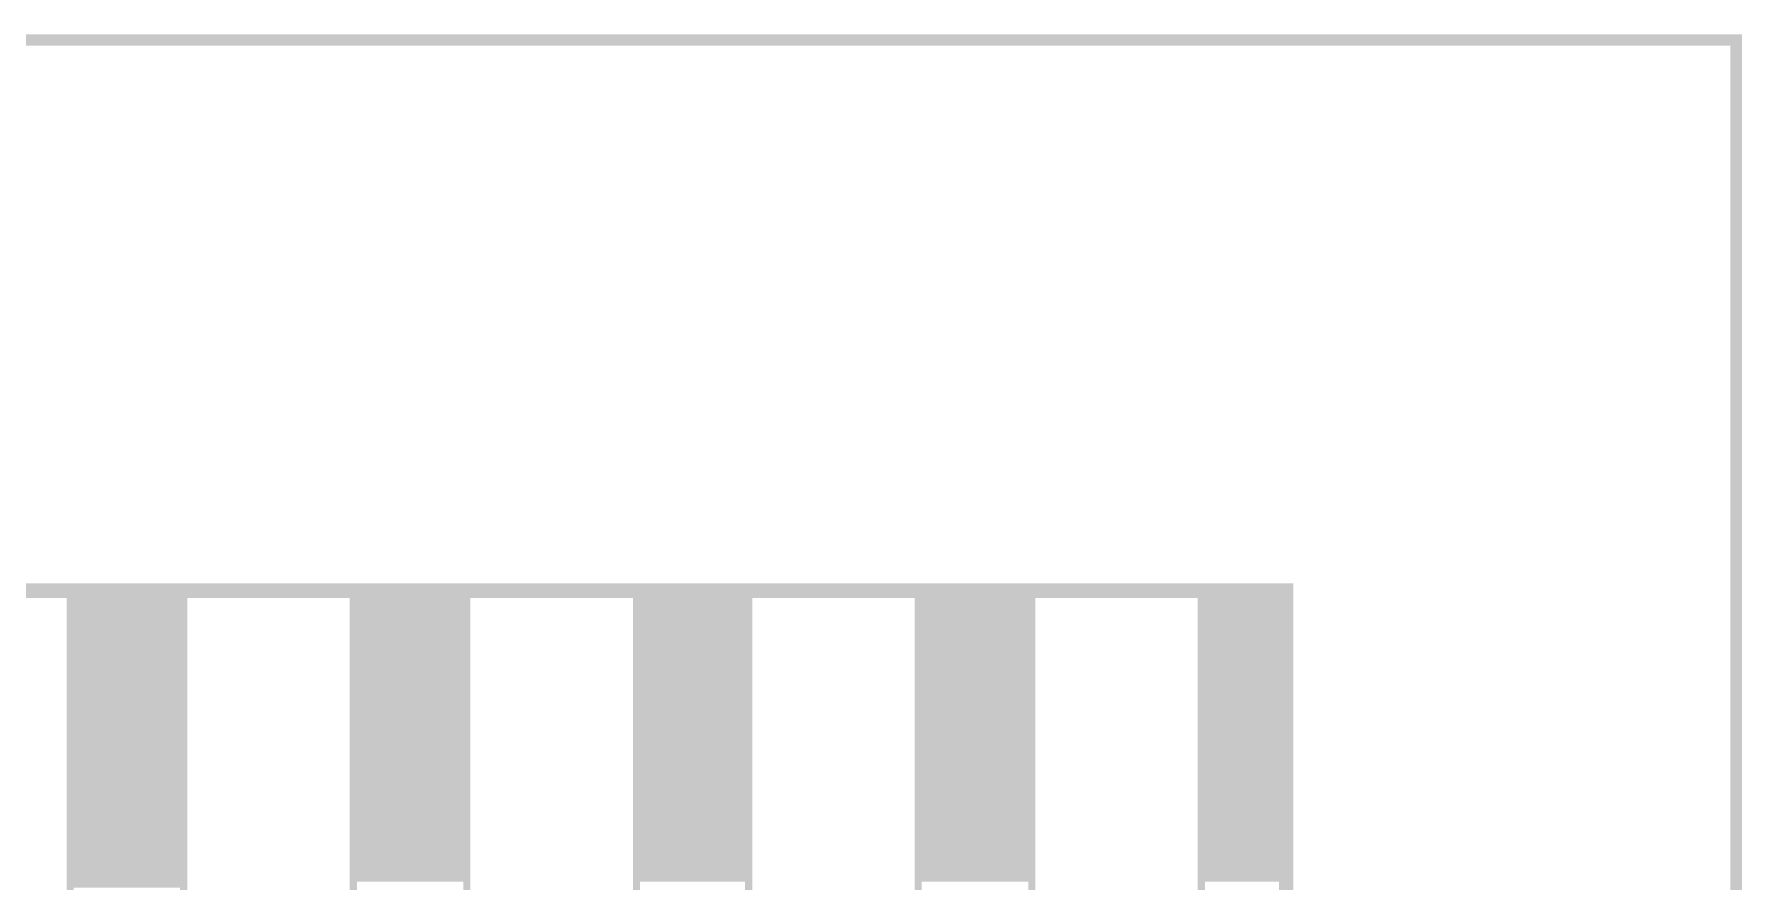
# Model space of a CAD drawing. Extents: x 2.21 to 9.98, y 0.91 to 8.6.
# Drawn here: x 8.792 to 9.98, y 8.011 to 8.6 of the extents above; entities that cross this region are included whole.
import ezdxf

# ---------------------------------------------------------------- set-up
doc = ezdxf.new("R2010")
doc.units = 0
doc.header["$LTSCALE"] = 25
doc.layers.get('0').update_dxf_attribs({"linetype": 'CONTINUOUS'})

msp = doc.modelspace()

# ---------------------------------------------------------------- linework, layer by layer
at = {"color": 1, "const_width": 0.008}
msp.add_lwpolyline([(2.209, 0.917), (9.976, 0.917), (9.976, 8.596), (2.209, 8.596), (2.209, 0.917)], dxfattribs=at)
at = {"color": 3}
for points, const_width in [([(8.246, 3.925), (8.246, 8.213), (9.663, 8.213), (9.663, 3.925), (8.246, 3.925)], 0.01), ([(8.817, 8.213), (8.896, 8.213), (8.896, 5.697), (8.817, 5.697), (8.817, 8.213)], 0.005), ([(8.817, 8.209), (8.896, 8.209)], 0.005), ([(9.014, 8.213), (9.093, 8.213), (9.093, 3.925), (9.014, 3.925), (9.014, 8.213)], 0.005), ([(9.014, 8.208), (9.093, 8.208)], 0.005), ([(9.211, 8.213), (9.289, 8.213), (9.289, 3.925), (9.211, 3.925), (9.211, 8.213)], 0.005), ([(9.211, 8.208), (9.289, 8.208)], 0.005), ([(9.407, 8.213), (9.486, 8.213), (9.486, 3.925), (9.407, 3.925), (9.407, 8.213)], 0.005), ([(9.407, 8.208), (9.486, 8.208)], 0.005), ([(9.604, 8.213), (9.663, 8.213), (9.663, 3.925), (9.604, 3.925), (9.604, 8.213)], 0.005), ([(9.604, 8.208), (9.663, 8.208)], 0.005), ([(8.817, 8.204), (8.896, 8.204)], 0.005), ([(8.817, 8.199), (8.896, 8.199)], 0.005), ([(9.014, 8.203), (9.093, 8.203)], 0.005), ([(9.014, 8.198), (9.093, 8.198)], 0.005), ([(9.211, 8.203), (9.289, 8.203)], 0.005), ([(9.211, 8.198), (9.289, 8.198)], 0.005), ([(9.407, 8.203), (9.486, 8.203)], 0.005), ([(9.407, 8.198), (9.486, 8.198)], 0.005), ([(9.604, 8.203), (9.663, 8.203)], 0.005), ([(9.604, 8.198), (9.663, 8.198)], 0.005), ([(8.817, 8.194), (8.896, 8.194)], 0.005), ([(8.817, 8.189), (8.896, 8.189)], 0.005), ([(8.817, 8.184), (8.896, 8.184)], 0.005), ([(9.014, 8.193), (9.093, 8.193)], 0.005), ([(9.014, 8.188), (9.093, 8.188)], 0.005), ([(9.211, 8.193), (9.289, 8.193)], 0.005), ([(9.211, 8.188), (9.289, 8.188)], 0.005), ([(9.407, 8.193), (9.486, 8.193)], 0.005), ([(9.407, 8.188), (9.486, 8.188)], 0.005), ([(9.604, 8.193), (9.663, 8.193)], 0.005), ([(9.604, 8.188), (9.663, 8.188)], 0.005), ([(8.817, 8.179), (8.896, 8.179)], 0.005), ([(8.817, 8.174), (8.896, 8.174)], 0.005), ([(9.014, 8.183), (9.093, 8.183)], 0.005), ([(9.014, 8.178), (9.093, 8.178)], 0.005), ([(9.014, 8.173), (9.093, 8.173)], 0.005), ([(9.211, 8.183), (9.289, 8.183)], 0.005), ([(9.211, 8.178), (9.289, 8.178)], 0.005), ([(9.211, 8.173), (9.289, 8.173)], 0.005), ([(9.407, 8.183), (9.486, 8.183)], 0.005), ([(9.407, 8.178), (9.486, 8.178)], 0.005), ([(9.407, 8.173), (9.486, 8.173)], 0.005), ([(9.604, 8.183), (9.663, 8.183)], 0.005), ([(9.604, 8.178), (9.663, 8.178)], 0.005), ([(9.604, 8.173), (9.663, 8.173)], 0.005), ([(8.817, 8.169), (8.896, 8.169)], 0.005), ([(8.817, 8.164), (8.896, 8.164)], 0.005), ([(9.014, 8.168), (9.093, 8.168)], 0.005), ([(9.014, 8.163), (9.093, 8.163)], 0.005), ([(9.211, 8.168), (9.289, 8.168)], 0.005), ([(9.211, 8.163), (9.289, 8.163)], 0.005), ([(9.407, 8.168), (9.486, 8.168)], 0.005), ([(9.407, 8.163), (9.486, 8.163)], 0.005), ([(9.604, 8.168), (9.663, 8.168)], 0.005), ([(9.604, 8.163), (9.663, 8.163)], 0.005), ([(8.817, 8.159), (8.896, 8.159)], 0.005), ([(8.817, 8.154), (8.896, 8.154)], 0.005), ([(8.817, 8.149), (8.896, 8.149)], 0.005), ([(9.014, 8.158), (9.093, 8.158)], 0.005), ([(9.014, 8.153), (9.093, 8.153)], 0.005), ([(9.014, 8.148), (9.093, 8.148)], 0.005), ([(9.211, 8.158), (9.289, 8.158)], 0.005), ([(9.211, 8.153), (9.289, 8.153)], 0.005), ([(9.211, 8.148), (9.289, 8.148)], 0.005), ([(9.407, 8.158), (9.486, 8.158)], 0.005), ([(9.407, 8.153), (9.486, 8.153)], 0.005), ([(9.407, 8.148), (9.486, 8.148)], 0.005), ([(9.604, 8.158), (9.663, 8.158)], 0.005), ([(9.604, 8.153), (9.663, 8.153)], 0.005), ([(9.604, 8.148), (9.663, 8.148)], 0.005), ([(8.817, 8.144), (8.896, 8.144)], 0.005), ([(8.817, 8.139), (8.896, 8.139)], 0.005), ([(9.014, 8.143), (9.093, 8.143)], 0.005), ([(9.014, 8.138), (9.093, 8.138)], 0.005), ([(9.211, 8.143), (9.289, 8.143)], 0.005), ([(9.211, 8.138), (9.289, 8.138)], 0.005), ([(9.407, 8.143), (9.486, 8.143)], 0.005), ([(9.407, 8.138), (9.486, 8.138)], 0.005), ([(9.604, 8.143), (9.663, 8.143)], 0.005), ([(9.604, 8.138), (9.663, 8.138)], 0.005), ([(8.817, 8.134), (8.896, 8.134)], 0.005), ([(8.817, 8.129), (8.896, 8.129)], 0.005), ([(8.817, 8.124), (8.896, 8.124)], 0.005), ([(9.014, 8.133), (9.093, 8.133)], 0.005), ([(9.014, 8.128), (9.093, 8.128)], 0.005), ([(9.211, 8.133), (9.289, 8.133)], 0.005), ([(9.211, 8.128), (9.289, 8.128)], 0.005), ([(9.407, 8.133), (9.486, 8.133)], 0.005), ([(9.407, 8.128), (9.486, 8.128)], 0.005), ([(9.604, 8.133), (9.663, 8.133)], 0.005), ([(9.604, 8.128), (9.663, 8.128)], 0.005), ([(8.817, 8.119), (8.896, 8.119)], 0.005), ([(8.817, 8.114), (8.896, 8.114)], 0.005), ([(9.014, 8.123), (9.093, 8.123)], 0.005), ([(9.014, 8.118), (9.093, 8.118)], 0.005), ([(9.014, 8.113), (9.093, 8.113)], 0.005), ([(9.211, 8.123), (9.289, 8.123)], 0.005), ([(9.211, 8.118), (9.289, 8.118)], 0.005), ([(9.211, 8.113), (9.289, 8.113)], 0.005), ([(9.407, 8.123), (9.486, 8.123)], 0.005), ([(9.407, 8.118), (9.486, 8.118)], 0.005), ([(9.407, 8.113), (9.486, 8.113)], 0.005), ([(9.604, 8.123), (9.663, 8.123)], 0.005), ([(9.604, 8.118), (9.663, 8.118)], 0.005), ([(9.604, 8.113), (9.663, 8.113)], 0.005), ([(8.817, 8.109), (8.896, 8.109)], 0.005), ([(8.817, 8.104), (8.896, 8.104)], 0.005), ([(9.014, 8.108), (9.093, 8.108)], 0.005), ([(9.014, 8.103), (9.093, 8.103)], 0.005), ([(9.211, 8.108), (9.289, 8.108)], 0.005), ([(9.211, 8.103), (9.289, 8.103)], 0.005), ([(9.407, 8.108), (9.486, 8.108)], 0.005), ([(9.407, 8.103), (9.486, 8.103)], 0.005), ([(9.604, 8.108), (9.663, 8.108)], 0.005), ([(9.604, 8.103), (9.663, 8.103)], 0.005), ([(8.817, 8.099), (8.896, 8.099)], 0.005), ([(8.817, 8.094), (8.896, 8.094)], 0.005), ([(8.817, 8.089), (8.896, 8.089)], 0.005), ([(9.014, 8.098), (9.093, 8.098)], 0.005), ([(9.014, 8.093), (9.093, 8.093)], 0.005), ([(9.211, 8.098), (9.289, 8.098)], 0.005), ([(9.211, 8.093), (9.289, 8.093)], 0.005), ([(9.407, 8.098), (9.486, 8.098)], 0.005), ([(9.407, 8.093), (9.486, 8.093)], 0.005), ([(9.604, 8.098), (9.663, 8.098)], 0.005), ([(9.604, 8.093), (9.663, 8.093)], 0.005), ([(8.817, 8.084), (8.896, 8.084)], 0.005), ([(8.817, 8.079), (8.896, 8.079)], 0.005), ([(9.014, 8.088), (9.093, 8.088)], 0.005), ([(9.014, 8.083), (9.093, 8.083)], 0.005), ([(9.014, 8.078), (9.093, 8.078)], 0.005), ([(9.211, 8.088), (9.289, 8.088)], 0.005), ([(9.211, 8.083), (9.289, 8.083)], 0.005), ([(9.211, 8.078), (9.289, 8.078)], 0.005), ([(9.407, 8.088), (9.486, 8.088)], 0.005), ([(9.407, 8.083), (9.486, 8.083)], 0.005), ([(9.407, 8.078), (9.486, 8.078)], 0.005), ([(9.604, 8.088), (9.663, 8.088)], 0.005), ([(9.604, 8.083), (9.663, 8.083)], 0.005), ([(9.604, 8.078), (9.663, 8.078)], 0.005), ([(8.817, 8.074), (8.896, 8.074)], 0.005), ([(8.817, 8.069), (8.896, 8.069)], 0.005), ([(9.014, 8.073), (9.093, 8.073)], 0.005), ([(9.014, 8.068), (9.093, 8.068)], 0.005), ([(9.211, 8.073), (9.289, 8.073)], 0.005), ([(9.211, 8.068), (9.289, 8.068)], 0.005), ([(9.407, 8.073), (9.486, 8.073)], 0.005), ([(9.407, 8.068), (9.486, 8.068)], 0.005), ([(9.604, 8.073), (9.663, 8.073)], 0.005), ([(9.604, 8.068), (9.663, 8.068)], 0.005), ([(8.817, 8.064), (8.896, 8.064)], 0.005), ([(8.817, 8.059), (8.896, 8.059)], 0.005), ([(8.817, 8.054), (8.896, 8.054)], 0.005), ([(9.014, 8.063), (9.093, 8.063)], 0.005), ([(9.014, 8.058), (9.093, 8.058)], 0.005), ([(9.014, 8.053), (9.093, 8.053)], 0.005), ([(9.211, 8.063), (9.289, 8.063)], 0.005), ([(9.211, 8.058), (9.289, 8.058)], 0.005), ([(9.211, 8.053), (9.289, 8.053)], 0.005), ([(9.407, 8.063), (9.486, 8.063)], 0.005), ([(9.407, 8.058), (9.486, 8.058)], 0.005), ([(9.407, 8.053), (9.486, 8.053)], 0.005), ([(9.604, 8.063), (9.663, 8.063)], 0.005), ([(9.604, 8.058), (9.663, 8.058)], 0.005), ([(9.604, 8.053), (9.663, 8.053)], 0.005), ([(8.817, 8.049), (8.896, 8.049)], 0.005), ([(8.817, 8.044), (8.896, 8.044)], 0.005), ([(9.014, 8.048), (9.093, 8.048)], 0.005), ([(9.014, 8.043), (9.093, 8.043)], 0.005), ([(9.211, 8.048), (9.289, 8.048)], 0.005), ([(9.211, 8.043), (9.289, 8.043)], 0.005), ([(9.407, 8.048), (9.486, 8.048)], 0.005), ([(9.407, 8.043), (9.486, 8.043)], 0.005), ([(9.604, 8.048), (9.663, 8.048)], 0.005), ([(9.604, 8.043), (9.663, 8.043)], 0.005), ([(8.817, 8.039), (8.896, 8.039)], 0.005), ([(8.817, 8.034), (8.896, 8.034)], 0.005), ([(8.817, 8.029), (8.896, 8.029)], 0.005), ([(9.014, 8.038), (9.093, 8.038)], 0.005), ([(9.014, 8.033), (9.093, 8.033)], 0.005), ([(9.211, 8.038), (9.289, 8.038)], 0.005), ([(9.211, 8.033), (9.289, 8.033)], 0.005), ([(9.407, 8.038), (9.486, 8.038)], 0.005), ([(9.407, 8.033), (9.486, 8.033)], 0.005), ([(9.604, 8.038), (9.663, 8.038)], 0.005), ([(9.604, 8.033), (9.663, 8.033)], 0.005), ([(8.817, 8.024), (8.896, 8.024)], 0.005), ([(8.817, 8.019), (8.896, 8.019)], 0.005), ([(9.014, 8.028), (9.093, 8.028)], 0.005), ([(9.014, 8.023), (9.093, 8.023)], 0.005), ([(9.014, 8.018), (9.093, 8.018)], 0.005), ([(9.211, 8.028), (9.289, 8.028)], 0.005), ([(9.211, 8.023), (9.289, 8.023)], 0.005), ([(9.211, 8.018), (9.289, 8.018)], 0.005), ([(9.407, 8.028), (9.486, 8.028)], 0.005), ([(9.407, 8.023), (9.486, 8.023)], 0.005), ([(9.407, 8.018), (9.486, 8.018)], 0.005), ([(9.604, 8.028), (9.663, 8.028)], 0.005), ([(9.604, 8.023), (9.663, 8.023)], 0.005), ([(9.604, 8.018), (9.663, 8.018)], 0.005), ([(8.817, 8.014), (8.896, 8.014)], 0.005), ([(8.817, 8.009), (8.896, 8.009)], 0.005), ([(9.014, 8.013), (9.093, 8.013)], 0.005), ([(9.211, 8.013), (9.289, 8.013)], 0.005), ([(9.407, 8.013), (9.486, 8.013)], 0.005), ([(9.604, 8.013), (9.663, 8.013)], 0.005)]:
    msp.add_lwpolyline(points, dxfattribs=dict(at, const_width=const_width))

doc.saveas('drawing.dxf')
